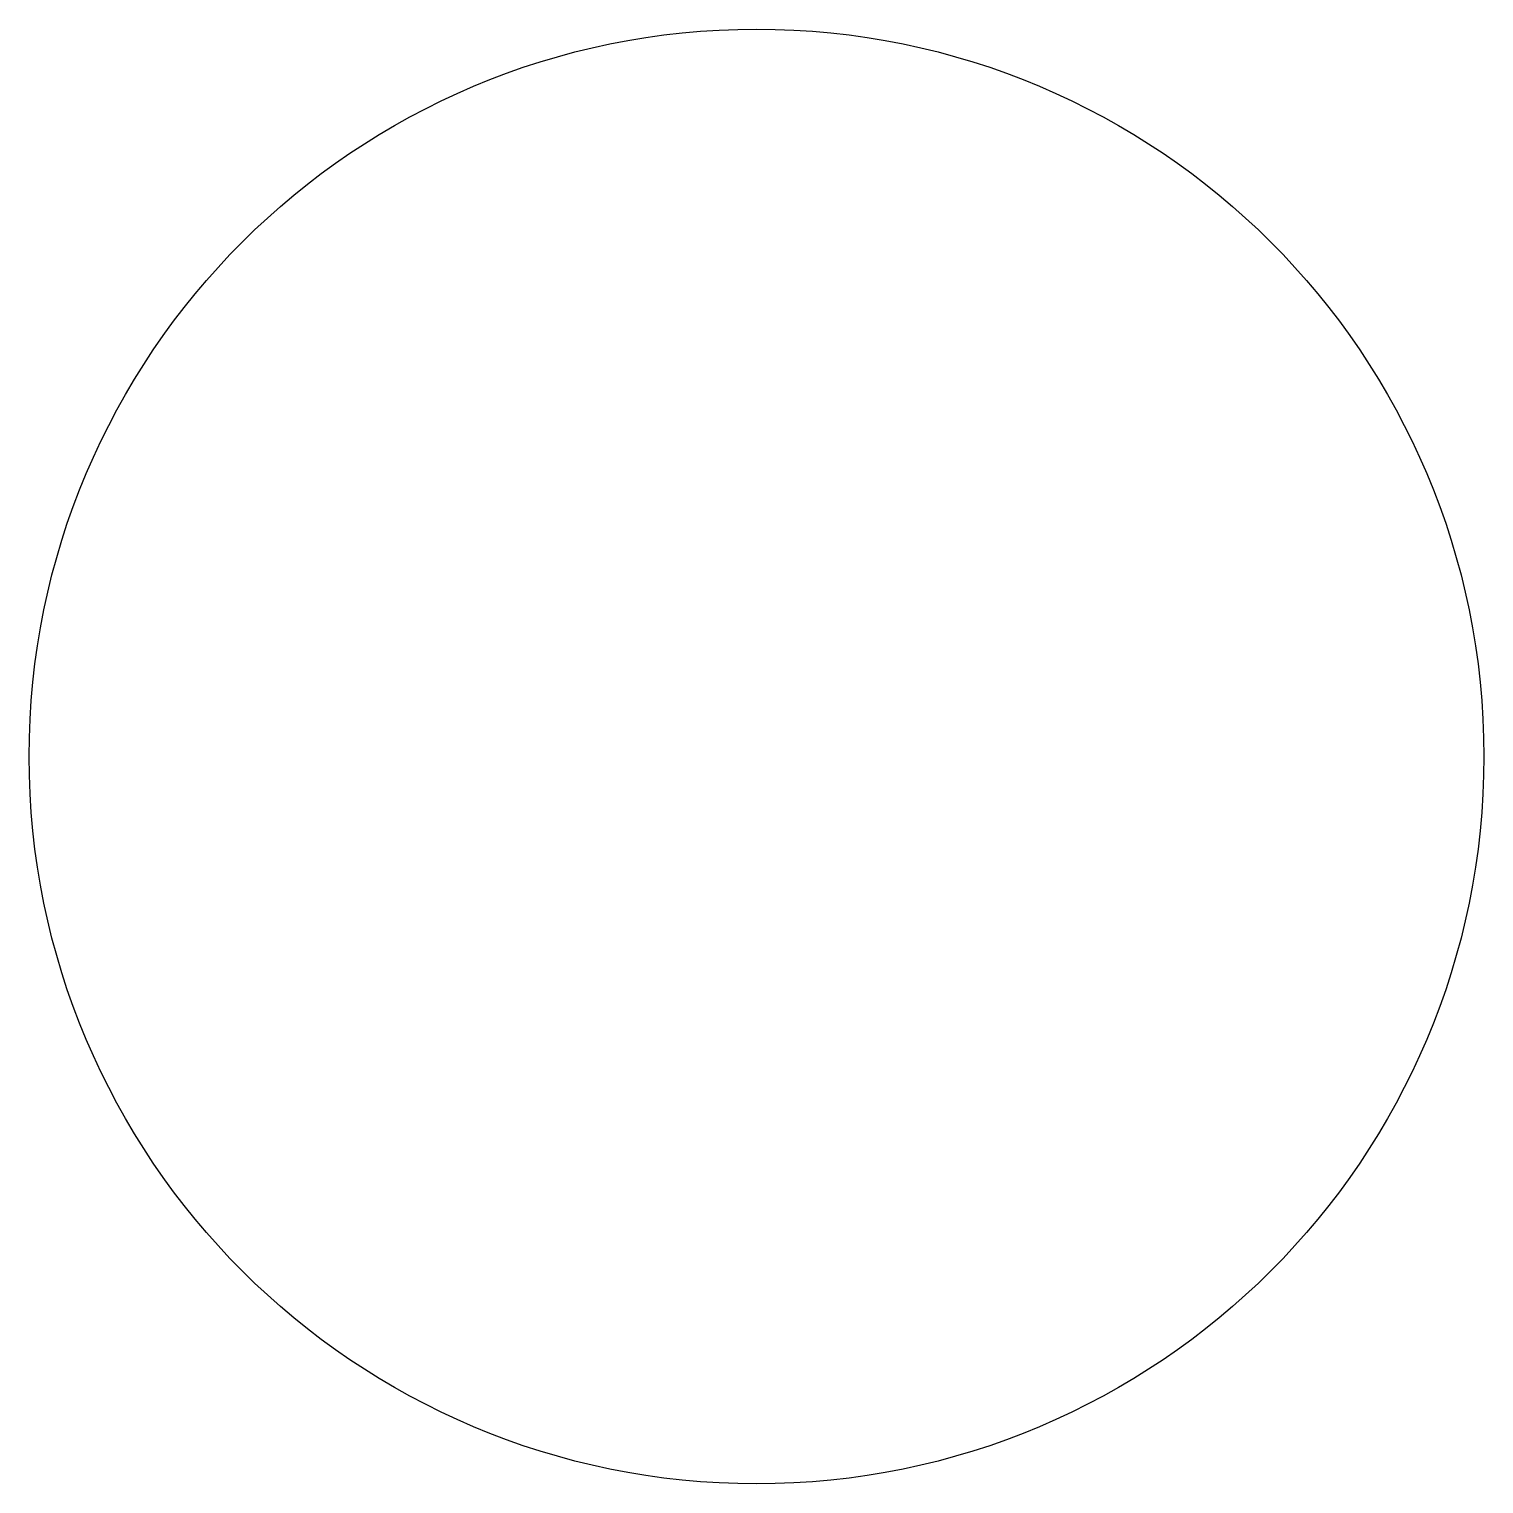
# Model space of a CAD drawing. Units: millimetres at full size, sheet at 1:100. Extents: x -15601 to -15501, y 2583 to 2683.
import ezdxf

# ---------------------------------------------------------------- set-up
doc = ezdxf.new("R2010")
doc.units = ezdxf.units.MM
doc.header["$LTSCALE"] = 100
doc.layers.add('0-0', color=7, linetype='Continuous')

msp = doc.modelspace()

# ---------------------------------------------------------------- linework, layer by layer
at = {"layer": '0-0'}
msp.add_circle((-15551, 2632.7), 50, dxfattribs=at)

doc.saveas('drawing.dxf')
